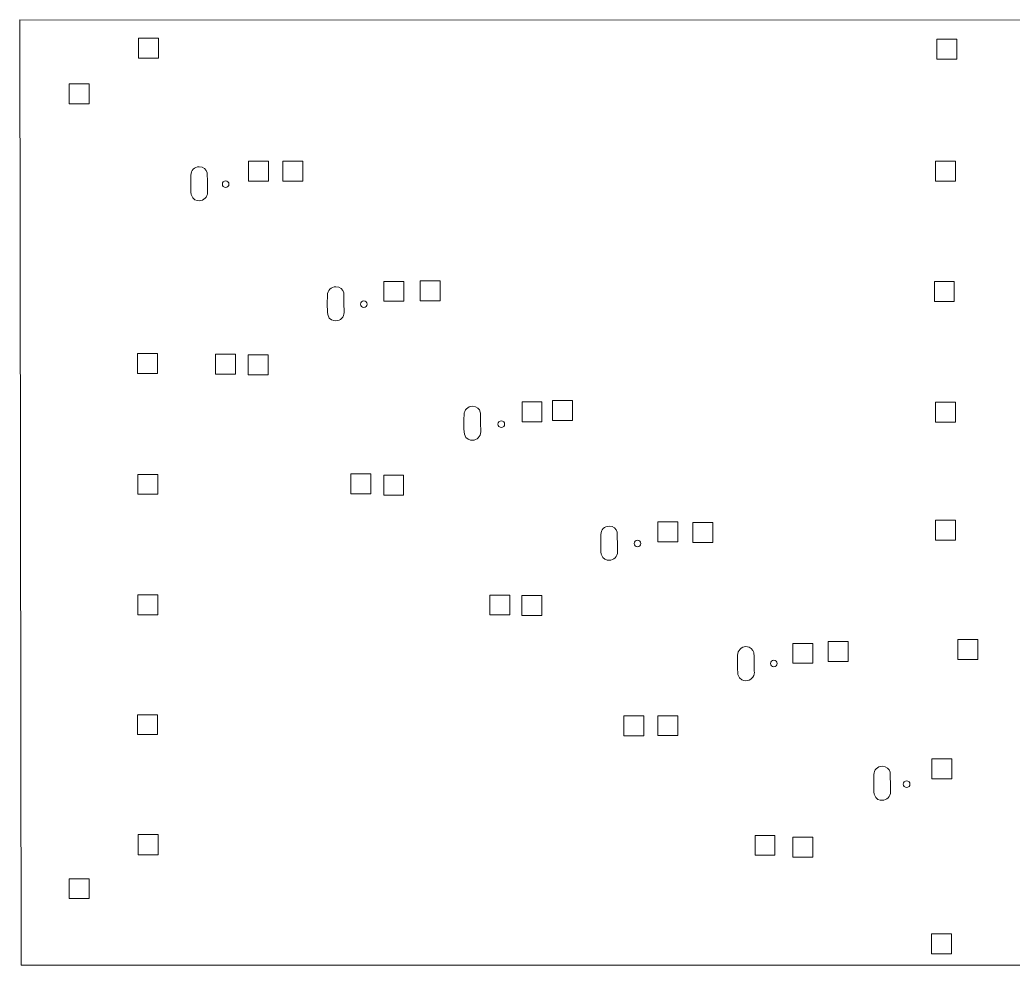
# Model space of a CAD drawing. Header units: inches. Extents: x -12 to 12, y -13.7 to 10.8.
# Drawn here: x -11.98 to -0.22, y -0.42 to 10.78 of the extents above; entities that cross this region are included whole.
import ezdxf

# ---------------------------------------------------------------- set-up
doc = ezdxf.new("R2010")
doc.units = ezdxf.units.IN
doc.header["$MEASUREMENT"] = 0
doc.layers.add('Layer 1', color=7, linetype='Continuous')

msp = doc.modelspace()

# ---------------------------------------------------------------- linework, layer by layer
at = {"layer": 'Layer 1', "color": 250, "lineweight": 18}
for points in [[(-11.969, -0.416), (-11.969, -0.416), (-11.985, 10.781), (-11.985, 10.781)], [(4.257, 10.776), (4.257, 10.776), (-11.985, 10.781), (-11.985, 10.781)]]:
    msp.add_open_spline(points, degree=3, dxfattribs=at)
msp.add_open_spline([(-11.969, -0.416), (-11.969, -0.416), (4.257, -0.416), (4.257, -0.416), (4.257, -0.416), (4.257, -0.416), (4.257, 10.776), (4.257, 10.776)], degree=3, knots=[0, 0, 0, 0, 0.333333, 0.333333, 0.333333, 0.333333, 1, 1, 1, 1], dxfattribs=at)
at = {"layer": 'Layer 1', "color": 240, "lineweight": 9}
for points, knots in [([(-10.578, 10.328), (-10.578, 10.328), (-10.578, 10.565), (-10.578, 10.565), (-10.578, 10.565), (-10.578, 10.565), (-10.342, 10.565), (-10.342, 10.565), (-10.342, 10.565), (-10.342, 10.565), (-10.342, 10.328), (-10.342, 10.328), (-10.342, 10.328), (-10.342, 10.328), (-10.578, 10.328), (-10.578, 10.328)], [0, 0, 0, 0, 0.2, 0.2, 0.2, 0.2, 0.4, 0.4, 0.4, 0.4, 0.6, 0.6, 0.6, 0.6, 1, 1, 1, 1]), ([(-1.127, 10.314), (-1.127, 10.314), (-1.127, 10.551), (-1.127, 10.551), (-1.127, 10.551), (-1.127, 10.551), (-0.891, 10.551), (-0.891, 10.551), (-0.891, 10.551), (-0.891, 10.551), (-0.891, 10.314), (-0.891, 10.314), (-0.891, 10.314), (-0.891, 10.314), (-1.127, 10.314), (-1.127, 10.314)], [0, 0, 0, 0, 0.2, 0.2, 0.2, 0.2, 0.4, 0.4, 0.4, 0.4, 0.6, 0.6, 0.6, 0.6, 1, 1, 1, 1]), ([(-11.401, 9.788), (-11.401, 9.788), (-11.401, 10.025), (-11.401, 10.025), (-11.401, 10.025), (-11.401, 10.025), (-11.165, 10.025), (-11.165, 10.025), (-11.165, 10.025), (-11.165, 10.025), (-11.165, 9.788), (-11.165, 9.788), (-11.165, 9.788), (-11.165, 9.788), (-11.401, 9.788), (-11.401, 9.788)], [0, 0, 0, 0, 0.2, 0.2, 0.2, 0.2, 0.4, 0.4, 0.4, 0.4, 0.6, 0.6, 0.6, 0.6, 1, 1, 1, 1]), ([(-9.278, 8.872), (-9.278, 8.872), (-9.278, 9.109), (-9.278, 9.109), (-9.278, 9.109), (-9.278, 9.109), (-9.042, 9.109), (-9.042, 9.109), (-9.042, 9.109), (-9.042, 9.109), (-9.042, 8.872), (-9.042, 8.872), (-9.042, 8.872), (-9.042, 8.872), (-9.278, 8.872), (-9.278, 8.872)], [0, 0, 0, 0, 0.2, 0.2, 0.2, 0.2, 0.4, 0.4, 0.4, 0.4, 0.6, 0.6, 0.6, 0.6, 1, 1, 1, 1]), ([(-8.87, 8.87), (-8.87, 8.87), (-8.87, 9.106), (-8.87, 9.106), (-8.87, 9.106), (-8.87, 9.106), (-8.634, 9.106), (-8.634, 9.106), (-8.634, 9.106), (-8.634, 9.106), (-8.634, 8.87), (-8.634, 8.87), (-8.634, 8.87), (-8.634, 8.87), (-8.87, 8.87), (-8.87, 8.87)], [0, 0, 0, 0, 0.2, 0.2, 0.2, 0.2, 0.4, 0.4, 0.4, 0.4, 0.6, 0.6, 0.6, 0.6, 1, 1, 1, 1]), ([(-1.141, 8.87), (-1.141, 8.87), (-1.141, 9.106), (-1.141, 9.106), (-1.141, 9.106), (-1.141, 9.106), (-0.905, 9.106), (-0.905, 9.106), (-0.905, 9.106), (-0.905, 9.106), (-0.905, 8.87), (-0.905, 8.87), (-0.905, 8.87), (-0.905, 8.87), (-1.141, 8.87), (-1.141, 8.87)], [0, 0, 0, 0, 0.2, 0.2, 0.2, 0.2, 0.4, 0.4, 0.4, 0.4, 0.6, 0.6, 0.6, 0.6, 1, 1, 1, 1]), ([(-9.762, 8.738), (-9.762, 8.683), (-9.806, 8.639), (-9.861, 8.639), (-9.861, 8.639), (-9.887, 8.639), (-9.938, 8.644), (-9.956, 8.711), (-9.956, 8.711), (-9.964, 8.781), (-9.96, 8.915), (-9.96, 8.942)], [0, 0, 0, 0, 0.25, 0.25, 0.25, 0.25, 0.5, 0.5, 0.5, 0.5, 1, 1, 1, 1]), ([(-9.96, 8.942), (-9.96, 8.997), (-9.915, 9.041), (-9.861, 9.041), (-9.861, 9.041), (-9.808, 9.041), (-9.777, 9.009), (-9.767, 8.971), (-9.767, 8.971), (-9.765, 8.965), (-9.762, 8.744), (-9.762, 8.738)], [0, 0, 0, 0, 0.25, 0.25, 0.25, 0.25, 0.5, 0.5, 0.5, 0.5, 1, 1, 1, 1]), ([(-9.587, 8.835), (-9.587, 8.857), (-9.57, 8.874), (-9.548, 8.874), (-9.548, 8.874), (-9.526, 8.874), (-9.509, 8.857), (-9.509, 8.835), (-9.509, 8.835), (-9.509, 8.813), (-9.526, 8.796), (-9.548, 8.796), (-9.548, 8.796), (-9.57, 8.796), (-9.587, 8.813), (-9.587, 8.835)], [0, 0, 0, 0, 0.2, 0.2, 0.2, 0.2, 0.4, 0.4, 0.4, 0.4, 0.6, 0.6, 0.6, 0.6, 1, 1, 1, 1]), ([(-7.674, 7.448), (-7.674, 7.448), (-7.674, 7.684), (-7.674, 7.684), (-7.674, 7.684), (-7.674, 7.684), (-7.438, 7.684), (-7.438, 7.684), (-7.438, 7.684), (-7.438, 7.684), (-7.438, 7.448), (-7.438, 7.448), (-7.438, 7.448), (-7.438, 7.448), (-7.674, 7.448), (-7.674, 7.448)], [0, 0, 0, 0, 0.2, 0.2, 0.2, 0.2, 0.4, 0.4, 0.4, 0.4, 0.6, 0.6, 0.6, 0.6, 1, 1, 1, 1]), ([(-7.245, 7.453), (-7.245, 7.453), (-7.245, 7.69), (-7.245, 7.69), (-7.245, 7.69), (-7.245, 7.69), (-7.009, 7.69), (-7.009, 7.69), (-7.009, 7.69), (-7.009, 7.69), (-7.009, 7.453), (-7.009, 7.453), (-7.009, 7.453), (-7.009, 7.453), (-7.245, 7.453), (-7.245, 7.453)], [0, 0, 0, 0, 0.2, 0.2, 0.2, 0.2, 0.4, 0.4, 0.4, 0.4, 0.6, 0.6, 0.6, 0.6, 1, 1, 1, 1]), ([(-1.155, 7.446), (-1.155, 7.446), (-1.155, 7.683), (-1.155, 7.683), (-1.155, 7.683), (-1.155, 7.683), (-0.919, 7.683), (-0.919, 7.683), (-0.919, 7.683), (-0.919, 7.683), (-0.919, 7.446), (-0.919, 7.446), (-0.919, 7.446), (-0.919, 7.446), (-1.155, 7.446), (-1.155, 7.446)], [0, 0, 0, 0, 0.2, 0.2, 0.2, 0.2, 0.4, 0.4, 0.4, 0.4, 0.6, 0.6, 0.6, 0.6, 1, 1, 1, 1]), ([(-8.343, 7.521), (-8.343, 7.576), (-8.299, 7.62), (-8.244, 7.62), (-8.244, 7.62), (-8.191, 7.62), (-8.16, 7.588), (-8.15, 7.549), (-8.15, 7.549), (-8.149, 7.543), (-8.146, 7.322), (-8.145, 7.316)], [0, 0, 0, 0, 0.25, 0.25, 0.25, 0.25, 0.5, 0.5, 0.5, 0.5, 1, 1, 1, 1]), ([(-8.145, 7.316), (-8.145, 7.262), (-8.189, 7.217), (-8.244, 7.217), (-8.244, 7.217), (-8.271, 7.217), (-8.321, 7.222), (-8.339, 7.29), (-8.339, 7.29), (-8.348, 7.36), (-8.343, 7.493), (-8.343, 7.521)], [0, 0, 0, 0, 0.25, 0.25, 0.25, 0.25, 0.5, 0.5, 0.5, 0.5, 1, 1, 1, 1]), ([(-7.951, 7.415), (-7.951, 7.437), (-7.934, 7.454), (-7.912, 7.454), (-7.912, 7.454), (-7.89, 7.454), (-7.873, 7.437), (-7.873, 7.415), (-7.873, 7.415), (-7.873, 7.393), (-7.89, 7.376), (-7.912, 7.376), (-7.912, 7.376), (-7.934, 7.376), (-7.951, 7.393), (-7.951, 7.415)], [0, 0, 0, 0, 0.2, 0.2, 0.2, 0.2, 0.4, 0.4, 0.4, 0.4, 0.6, 0.6, 0.6, 0.6, 1, 1, 1, 1]), ([(-10.591, 6.591), (-10.591, 6.591), (-10.591, 6.828), (-10.591, 6.828), (-10.591, 6.828), (-10.591, 6.828), (-10.355, 6.828), (-10.355, 6.828), (-10.355, 6.828), (-10.355, 6.828), (-10.355, 6.591), (-10.355, 6.591), (-10.355, 6.591), (-10.355, 6.591), (-10.591, 6.591), (-10.591, 6.591)], [0, 0, 0, 0, 0.2, 0.2, 0.2, 0.2, 0.4, 0.4, 0.4, 0.4, 0.6, 0.6, 0.6, 0.6, 1, 1, 1, 1]), ([(-9.67, 6.586), (-9.67, 6.586), (-9.67, 6.822), (-9.67, 6.822), (-9.67, 6.822), (-9.67, 6.822), (-9.433, 6.822), (-9.433, 6.822), (-9.433, 6.822), (-9.433, 6.822), (-9.433, 6.586), (-9.433, 6.586), (-9.433, 6.586), (-9.433, 6.586), (-9.67, 6.586), (-9.67, 6.586)], [0, 0, 0, 0, 0.2, 0.2, 0.2, 0.2, 0.4, 0.4, 0.4, 0.4, 0.6, 0.6, 0.6, 0.6, 1, 1, 1, 1]), ([(-9.281, 6.577), (-9.281, 6.577), (-9.281, 6.813), (-9.281, 6.813), (-9.281, 6.813), (-9.281, 6.813), (-9.044, 6.813), (-9.044, 6.813), (-9.044, 6.813), (-9.044, 6.813), (-9.044, 6.577), (-9.044, 6.577), (-9.044, 6.577), (-9.044, 6.577), (-9.281, 6.577), (-9.281, 6.577)], [0, 0, 0, 0, 0.2, 0.2, 0.2, 0.2, 0.4, 0.4, 0.4, 0.4, 0.6, 0.6, 0.6, 0.6, 1, 1, 1, 1]), ([(-6.038, 6.021), (-6.038, 6.021), (-6.038, 6.257), (-6.038, 6.257), (-6.038, 6.257), (-6.038, 6.257), (-5.802, 6.257), (-5.802, 6.257), (-5.802, 6.257), (-5.802, 6.257), (-5.802, 6.021), (-5.802, 6.021), (-5.802, 6.021), (-5.802, 6.021), (-6.038, 6.021), (-6.038, 6.021)], [0, 0, 0, 0, 0.2, 0.2, 0.2, 0.2, 0.4, 0.4, 0.4, 0.4, 0.6, 0.6, 0.6, 0.6, 1, 1, 1, 1]), ([(-5.676, 6.037), (-5.676, 6.037), (-5.676, 6.273), (-5.676, 6.273), (-5.676, 6.273), (-5.676, 6.273), (-5.439, 6.273), (-5.439, 6.273), (-5.439, 6.273), (-5.439, 6.273), (-5.439, 6.037), (-5.439, 6.037), (-5.439, 6.037), (-5.439, 6.037), (-5.676, 6.037), (-5.676, 6.037)], [0, 0, 0, 0, 0.2, 0.2, 0.2, 0.2, 0.4, 0.4, 0.4, 0.4, 0.6, 0.6, 0.6, 0.6, 1, 1, 1, 1]), ([(-1.141, 6.016), (-1.141, 6.016), (-1.141, 6.252), (-1.141, 6.252), (-1.141, 6.252), (-1.141, 6.252), (-0.905, 6.252), (-0.905, 6.252), (-0.905, 6.252), (-0.905, 6.252), (-0.905, 6.016), (-0.905, 6.016), (-0.905, 6.016), (-0.905, 6.016), (-1.141, 6.016), (-1.141, 6.016)], [0, 0, 0, 0, 0.2, 0.2, 0.2, 0.2, 0.4, 0.4, 0.4, 0.4, 0.6, 0.6, 0.6, 0.6, 1, 1, 1, 1]), ([(-6.725, 6.105), (-6.725, 6.16), (-6.68, 6.204), (-6.626, 6.204), (-6.626, 6.204), (-6.573, 6.204), (-6.542, 6.172), (-6.532, 6.133), (-6.532, 6.133), (-6.53, 6.128), (-6.527, 5.906), (-6.527, 5.901)], [0, 0, 0, 0, 0.25, 0.25, 0.25, 0.25, 0.5, 0.5, 0.5, 0.5, 1, 1, 1, 1]), ([(-6.527, 5.901), (-6.527, 5.846), (-6.571, 5.802), (-6.626, 5.802), (-6.626, 5.802), (-6.653, 5.802), (-6.703, 5.807), (-6.721, 5.874), (-6.721, 5.874), (-6.73, 5.944), (-6.725, 6.077), (-6.725, 6.105)], [0, 0, 0, 0, 0.25, 0.25, 0.25, 0.25, 0.5, 0.5, 0.5, 0.5, 1, 1, 1, 1]), ([(-6.323, 5.993), (-6.323, 6.014), (-6.305, 6.032), (-6.283, 6.032), (-6.283, 6.032), (-6.262, 6.032), (-6.244, 6.014), (-6.244, 5.993), (-6.244, 5.993), (-6.244, 5.971), (-6.262, 5.953), (-6.283, 5.953), (-6.283, 5.953), (-6.305, 5.953), (-6.323, 5.971), (-6.323, 5.993)], [0, 0, 0, 0, 0.2, 0.2, 0.2, 0.2, 0.4, 0.4, 0.4, 0.4, 0.6, 0.6, 0.6, 0.6, 1, 1, 1, 1]), ([(-10.586, 5.162), (-10.586, 5.162), (-10.586, 5.398), (-10.586, 5.398), (-10.586, 5.398), (-10.586, 5.398), (-10.35, 5.398), (-10.35, 5.398), (-10.35, 5.398), (-10.35, 5.398), (-10.35, 5.162), (-10.35, 5.162), (-10.35, 5.162), (-10.35, 5.162), (-10.586, 5.162), (-10.586, 5.162)], [0, 0, 0, 0, 0.2, 0.2, 0.2, 0.2, 0.4, 0.4, 0.4, 0.4, 0.6, 0.6, 0.6, 0.6, 1, 1, 1, 1]), ([(-8.065, 5.169), (-8.065, 5.169), (-8.065, 5.406), (-8.065, 5.406), (-8.065, 5.406), (-8.065, 5.406), (-7.829, 5.406), (-7.829, 5.406), (-7.829, 5.406), (-7.829, 5.406), (-7.829, 5.169), (-7.829, 5.169), (-7.829, 5.169), (-7.829, 5.169), (-8.065, 5.169), (-8.065, 5.169)], [0, 0, 0, 0, 0.2, 0.2, 0.2, 0.2, 0.4, 0.4, 0.4, 0.4, 0.6, 0.6, 0.6, 0.6, 1, 1, 1, 1]), ([(-7.676, 5.153), (-7.676, 5.153), (-7.676, 5.389), (-7.676, 5.389), (-7.676, 5.389), (-7.676, 5.389), (-7.44, 5.389), (-7.44, 5.389), (-7.44, 5.389), (-7.44, 5.389), (-7.44, 5.153), (-7.44, 5.153), (-7.44, 5.153), (-7.44, 5.153), (-7.676, 5.153), (-7.676, 5.153)], [0, 0, 0, 0, 0.2, 0.2, 0.2, 0.2, 0.4, 0.4, 0.4, 0.4, 0.6, 0.6, 0.6, 0.6, 1, 1, 1, 1]), ([(-4.429, 4.599), (-4.429, 4.599), (-4.429, 4.835), (-4.429, 4.835), (-4.429, 4.835), (-4.429, 4.835), (-4.193, 4.835), (-4.193, 4.835), (-4.193, 4.835), (-4.193, 4.835), (-4.193, 4.599), (-4.193, 4.599), (-4.193, 4.599), (-4.193, 4.599), (-4.429, 4.599), (-4.429, 4.599)], [0, 0, 0, 0, 0.2, 0.2, 0.2, 0.2, 0.4, 0.4, 0.4, 0.4, 0.6, 0.6, 0.6, 0.6, 1, 1, 1, 1]), ([(-4.016, 4.592), (-4.016, 4.592), (-4.016, 4.828), (-4.016, 4.828), (-4.016, 4.828), (-4.016, 4.828), (-3.78, 4.828), (-3.78, 4.828), (-3.78, 4.828), (-3.78, 4.828), (-3.78, 4.592), (-3.78, 4.592), (-3.78, 4.592), (-3.78, 4.592), (-4.016, 4.592), (-4.016, 4.592)], [0, 0, 0, 0, 0.2, 0.2, 0.2, 0.2, 0.4, 0.4, 0.4, 0.4, 0.6, 0.6, 0.6, 0.6, 1, 1, 1, 1]), ([(-1.141, 4.62), (-1.141, 4.62), (-1.141, 4.856), (-1.141, 4.856), (-1.141, 4.856), (-1.141, 4.856), (-0.905, 4.856), (-0.905, 4.856), (-0.905, 4.856), (-0.905, 4.856), (-0.905, 4.62), (-0.905, 4.62), (-0.905, 4.62), (-0.905, 4.62), (-1.141, 4.62), (-1.141, 4.62)], [0, 0, 0, 0, 0.2, 0.2, 0.2, 0.2, 0.4, 0.4, 0.4, 0.4, 0.6, 0.6, 0.6, 0.6, 1, 1, 1, 1]), ([(-5.105, 4.685), (-5.105, 4.739), (-5.061, 4.784), (-5.006, 4.784), (-5.006, 4.784), (-4.953, 4.784), (-4.922, 4.751), (-4.912, 4.713), (-4.912, 4.713), (-4.91, 4.707), (-4.908, 4.486), (-4.907, 4.48)], [0, 0, 0, 0, 0.25, 0.25, 0.25, 0.25, 0.5, 0.5, 0.5, 0.5, 1, 1, 1, 1]), ([(-4.907, 4.48), (-4.907, 4.425), (-4.951, 4.381), (-5.006, 4.381), (-5.006, 4.381), (-5.033, 4.381), (-5.083, 4.386), (-5.101, 4.453), (-5.101, 4.453), (-5.11, 4.523), (-5.105, 4.657), (-5.105, 4.685)], [0, 0, 0, 0, 0.25, 0.25, 0.25, 0.25, 0.5, 0.5, 0.5, 0.5, 1, 1, 1, 1]), ([(-4.709, 4.58), (-4.709, 4.601), (-4.692, 4.619), (-4.67, 4.619), (-4.67, 4.619), (-4.648, 4.619), (-4.631, 4.601), (-4.631, 4.58), (-4.631, 4.58), (-4.631, 4.558), (-4.648, 4.54), (-4.67, 4.54), (-4.67, 4.54), (-4.692, 4.54), (-4.709, 4.558), (-4.709, 4.58)], [0, 0, 0, 0, 0.2, 0.2, 0.2, 0.2, 0.4, 0.4, 0.4, 0.4, 0.6, 0.6, 0.6, 0.6, 1, 1, 1, 1]), ([(-10.588, 3.735), (-10.588, 3.735), (-10.588, 3.971), (-10.588, 3.971), (-10.588, 3.971), (-10.588, 3.971), (-10.352, 3.971), (-10.352, 3.971), (-10.352, 3.971), (-10.352, 3.971), (-10.352, 3.735), (-10.352, 3.735), (-10.352, 3.735), (-10.352, 3.735), (-10.588, 3.735), (-10.588, 3.735)], [0, 0, 0, 0, 0.2, 0.2, 0.2, 0.2, 0.4, 0.4, 0.4, 0.4, 0.6, 0.6, 0.6, 0.6, 1, 1, 1, 1]), ([(-6.42, 3.732), (-6.42, 3.732), (-6.42, 3.968), (-6.42, 3.968), (-6.42, 3.968), (-6.42, 3.968), (-6.183, 3.968), (-6.183, 3.968), (-6.183, 3.968), (-6.183, 3.968), (-6.183, 3.732), (-6.183, 3.732), (-6.183, 3.732), (-6.183, 3.732), (-6.42, 3.732), (-6.42, 3.732)], [0, 0, 0, 0, 0.2, 0.2, 0.2, 0.2, 0.4, 0.4, 0.4, 0.4, 0.6, 0.6, 0.6, 0.6, 1, 1, 1, 1]), ([(-6.04, 3.725), (-6.04, 3.725), (-6.04, 3.961), (-6.04, 3.961), (-6.04, 3.961), (-6.04, 3.961), (-5.804, 3.961), (-5.804, 3.961), (-5.804, 3.961), (-5.804, 3.961), (-5.804, 3.725), (-5.804, 3.725), (-5.804, 3.725), (-5.804, 3.725), (-6.04, 3.725), (-6.04, 3.725)], [0, 0, 0, 0, 0.2, 0.2, 0.2, 0.2, 0.4, 0.4, 0.4, 0.4, 0.6, 0.6, 0.6, 0.6, 1, 1, 1, 1]), ([(-2.412, 3.182), (-2.412, 3.182), (-2.412, 3.419), (-2.412, 3.419), (-2.412, 3.419), (-2.412, 3.419), (-2.176, 3.419), (-2.176, 3.419), (-2.176, 3.419), (-2.176, 3.419), (-2.176, 3.182), (-2.176, 3.182), (-2.176, 3.182), (-2.176, 3.182), (-2.412, 3.182), (-2.412, 3.182)], [0, 0, 0, 0, 0.2, 0.2, 0.2, 0.2, 0.4, 0.4, 0.4, 0.4, 0.6, 0.6, 0.6, 0.6, 1, 1, 1, 1]), ([(-0.877, 3.203), (-0.877, 3.203), (-0.877, 3.44), (-0.877, 3.44), (-0.877, 3.44), (-0.877, 3.44), (-0.641, 3.44), (-0.641, 3.44), (-0.641, 3.44), (-0.641, 3.44), (-0.641, 3.203), (-0.641, 3.203), (-0.641, 3.203), (-0.641, 3.203), (-0.877, 3.203), (-0.877, 3.203)], [0, 0, 0, 0, 0.2, 0.2, 0.2, 0.2, 0.4, 0.4, 0.4, 0.4, 0.6, 0.6, 0.6, 0.6, 1, 1, 1, 1]), ([(-3.485, 3.258), (-3.485, 3.312), (-3.441, 3.357), (-3.386, 3.357), (-3.386, 3.357), (-3.333, 3.357), (-3.302, 3.324), (-3.292, 3.286), (-3.292, 3.286), (-3.291, 3.28), (-3.288, 3.059), (-3.287, 3.053)], [0, 0, 0, 0, 0.25, 0.25, 0.25, 0.25, 0.5, 0.5, 0.5, 0.5, 1, 1, 1, 1]), ([(-2.83, 3.16), (-2.83, 3.16), (-2.83, 3.396), (-2.83, 3.396), (-2.83, 3.396), (-2.83, 3.396), (-2.594, 3.396), (-2.594, 3.396), (-2.594, 3.396), (-2.594, 3.396), (-2.594, 3.16), (-2.594, 3.16), (-2.594, 3.16), (-2.594, 3.16), (-2.83, 3.16), (-2.83, 3.16)], [0, 0, 0, 0, 0.2, 0.2, 0.2, 0.2, 0.4, 0.4, 0.4, 0.4, 0.6, 0.6, 0.6, 0.6, 1, 1, 1, 1]), ([(-3.287, 3.053), (-3.287, 2.998), (-3.331, 2.954), (-3.386, 2.954), (-3.386, 2.954), (-3.413, 2.954), (-3.463, 2.959), (-3.481, 3.026), (-3.481, 3.026), (-3.49, 3.096), (-3.485, 3.23), (-3.485, 3.258)], [0, 0, 0, 0, 0.25, 0.25, 0.25, 0.25, 0.5, 0.5, 0.5, 0.5, 1, 1, 1, 1]), ([(-3.095, 3.156), (-3.095, 3.178), (-3.078, 3.195), (-3.056, 3.195), (-3.056, 3.195), (-3.034, 3.195), (-3.017, 3.178), (-3.017, 3.156), (-3.017, 3.156), (-3.017, 3.134), (-3.034, 3.117), (-3.056, 3.117), (-3.056, 3.117), (-3.078, 3.117), (-3.095, 3.134), (-3.095, 3.156)], [0, 0, 0, 0, 0.2, 0.2, 0.2, 0.2, 0.4, 0.4, 0.4, 0.4, 0.6, 0.6, 0.6, 0.6, 1, 1, 1, 1]), ([(-10.59, 2.315), (-10.59, 2.315), (-10.59, 2.551), (-10.59, 2.551), (-10.59, 2.551), (-10.59, 2.551), (-10.354, 2.551), (-10.354, 2.551), (-10.354, 2.551), (-10.354, 2.551), (-10.354, 2.315), (-10.354, 2.315), (-10.354, 2.315), (-10.354, 2.315), (-10.59, 2.315), (-10.59, 2.315)], [0, 0, 0, 0, 0.2, 0.2, 0.2, 0.2, 0.4, 0.4, 0.4, 0.4, 0.6, 0.6, 0.6, 0.6, 1, 1, 1, 1]), ([(-4.831, 2.3), (-4.831, 2.3), (-4.831, 2.536), (-4.831, 2.536), (-4.831, 2.536), (-4.831, 2.536), (-4.595, 2.536), (-4.595, 2.536), (-4.595, 2.536), (-4.595, 2.536), (-4.595, 2.3), (-4.595, 2.3), (-4.595, 2.3), (-4.595, 2.3), (-4.831, 2.3), (-4.831, 2.3)], [0, 0, 0, 0, 0.2, 0.2, 0.2, 0.2, 0.4, 0.4, 0.4, 0.4, 0.6, 0.6, 0.6, 0.6, 1, 1, 1, 1]), ([(-4.431, 2.303), (-4.431, 2.303), (-4.431, 2.539), (-4.431, 2.539), (-4.431, 2.539), (-4.431, 2.539), (-4.195, 2.539), (-4.195, 2.539), (-4.195, 2.539), (-4.195, 2.539), (-4.195, 2.303), (-4.195, 2.303), (-4.195, 2.303), (-4.195, 2.303), (-4.431, 2.303), (-4.431, 2.303)], [0, 0, 0, 0, 0.2, 0.2, 0.2, 0.2, 0.4, 0.4, 0.4, 0.4, 0.6, 0.6, 0.6, 0.6, 1, 1, 1, 1]), ([(-1.187, 1.793), (-1.187, 1.793), (-1.187, 2.029), (-1.187, 2.029), (-1.187, 2.029), (-1.187, 2.029), (-0.95, 2.029), (-0.95, 2.029), (-0.95, 2.029), (-0.95, 2.029), (-0.95, 1.793), (-0.95, 1.793), (-0.95, 1.793), (-0.95, 1.793), (-1.187, 1.793), (-1.187, 1.793)], [0, 0, 0, 0, 0.2, 0.2, 0.2, 0.2, 0.4, 0.4, 0.4, 0.4, 0.6, 0.6, 0.6, 0.6, 1, 1, 1, 1]), ([(-1.872, 1.841), (-1.872, 1.896), (-1.828, 1.94), (-1.773, 1.94), (-1.773, 1.94), (-1.721, 1.94), (-1.689, 1.907), (-1.679, 1.869), (-1.679, 1.869), (-1.678, 1.863), (-1.675, 1.642), (-1.674, 1.636)], [0, 0, 0, 0, 0.25, 0.25, 0.25, 0.25, 0.5, 0.5, 0.5, 0.5, 1, 1, 1, 1]), ([(-1.674, 1.636), (-1.674, 1.581), (-1.719, 1.537), (-1.773, 1.537), (-1.773, 1.537), (-1.8, 1.537), (-1.851, 1.542), (-1.868, 1.61), (-1.868, 1.61), (-1.877, 1.68), (-1.872, 1.813), (-1.872, 1.841)], [0, 0, 0, 0, 0.25, 0.25, 0.25, 0.25, 0.5, 0.5, 0.5, 0.5, 1, 1, 1, 1]), ([(-1.523, 1.729), (-1.523, 1.75), (-1.505, 1.768), (-1.483, 1.768), (-1.483, 1.768), (-1.461, 1.768), (-1.444, 1.75), (-1.444, 1.729), (-1.444, 1.729), (-1.444, 1.707), (-1.461, 1.689), (-1.483, 1.689), (-1.483, 1.689), (-1.505, 1.689), (-1.523, 1.707), (-1.523, 1.729)], [0, 0, 0, 0, 0.2, 0.2, 0.2, 0.2, 0.4, 0.4, 0.4, 0.4, 0.6, 0.6, 0.6, 0.6, 1, 1, 1, 1]), ([(-10.585, 0.893), (-10.585, 0.893), (-10.585, 1.13), (-10.585, 1.13), (-10.585, 1.13), (-10.585, 1.13), (-10.348, 1.13), (-10.348, 1.13), (-10.348, 1.13), (-10.348, 1.13), (-10.348, 0.893), (-10.348, 0.893), (-10.348, 0.893), (-10.348, 0.893), (-10.585, 0.893), (-10.585, 0.893)], [0, 0, 0, 0, 0.2, 0.2, 0.2, 0.2, 0.4, 0.4, 0.4, 0.4, 0.6, 0.6, 0.6, 0.6, 1, 1, 1, 1]), ([(-3.279, 0.886), (-3.279, 0.886), (-3.279, 1.122), (-3.279, 1.122), (-3.279, 1.122), (-3.279, 1.122), (-3.043, 1.122), (-3.043, 1.122), (-3.043, 1.122), (-3.043, 1.122), (-3.043, 0.886), (-3.043, 0.886), (-3.043, 0.886), (-3.043, 0.886), (-3.279, 0.886), (-3.279, 0.886)], [0, 0, 0, 0, 0.2, 0.2, 0.2, 0.2, 0.4, 0.4, 0.4, 0.4, 0.6, 0.6, 0.6, 0.6, 1, 1, 1, 1]), ([(-2.832, 0.864), (-2.832, 0.864), (-2.832, 1.1), (-2.832, 1.1), (-2.832, 1.1), (-2.832, 1.1), (-2.596, 1.1), (-2.596, 1.1), (-2.596, 1.1), (-2.596, 1.1), (-2.596, 0.864), (-2.596, 0.864), (-2.596, 0.864), (-2.596, 0.864), (-2.832, 0.864), (-2.832, 0.864)], [0, 0, 0, 0, 0.2, 0.2, 0.2, 0.2, 0.4, 0.4, 0.4, 0.4, 0.6, 0.6, 0.6, 0.6, 1, 1, 1, 1]), ([(-11.401, 0.372), (-11.401, 0.372), (-11.401, 0.608), (-11.401, 0.608), (-11.401, 0.608), (-11.401, 0.608), (-11.165, 0.608), (-11.165, 0.608), (-11.165, 0.608), (-11.165, 0.608), (-11.165, 0.372), (-11.165, 0.372), (-11.165, 0.372), (-11.165, 0.372), (-11.401, 0.372), (-11.401, 0.372)], [0, 0, 0, 0, 0.2, 0.2, 0.2, 0.2, 0.4, 0.4, 0.4, 0.4, 0.6, 0.6, 0.6, 0.6, 1, 1, 1, 1]), ([(-1.189, -0.282), (-1.189, -0.282), (-1.189, -0.046), (-1.189, -0.046), (-1.189, -0.046), (-1.189, -0.046), (-0.952, -0.046), (-0.952, -0.046), (-0.952, -0.046), (-0.952, -0.046), (-0.952, -0.282), (-0.952, -0.282), (-0.952, -0.282), (-0.952, -0.282), (-1.189, -0.282), (-1.189, -0.282)], [0, 0, 0, 0, 0.2, 0.2, 0.2, 0.2, 0.4, 0.4, 0.4, 0.4, 0.6, 0.6, 0.6, 0.6, 1, 1, 1, 1])]:
    msp.add_open_spline(points, degree=3, knots=knots, dxfattribs=at)
msp.add_open_spline([(3.78, -0.416), (3.78, -0.416), (-11.969, -0.416), (-11.969, -0.416)], degree=3, dxfattribs=at)

doc.saveas('drawing.dxf')
